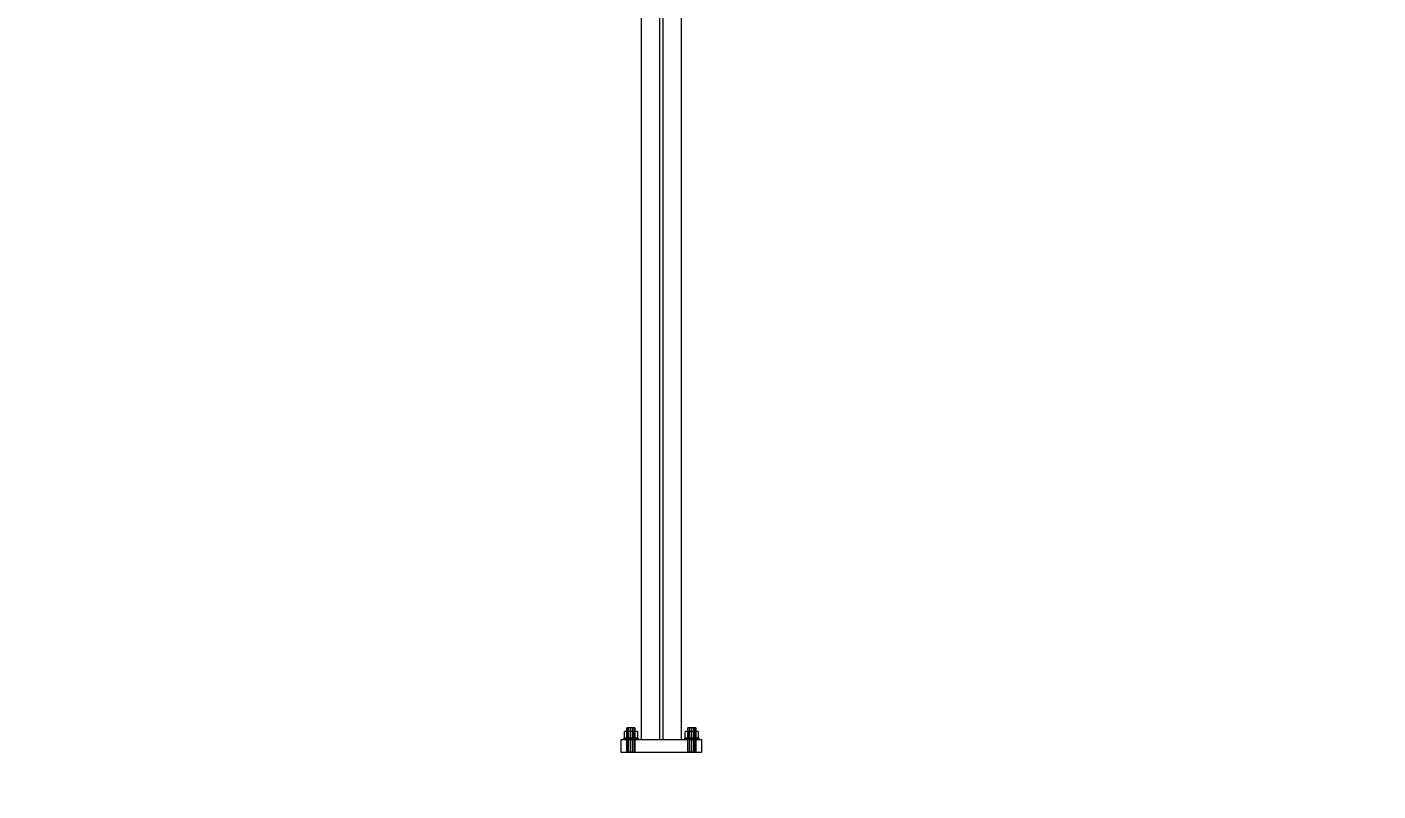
# Model space of a CAD drawing. Header units: millimetres. Extents: x -191664 to 191490, y -197311 to 10263.
# Drawn here: x 6400 to 9064, y -76 to 1429 of the extents above; entities that cross this region are included whole.
import ezdxf

# ---------------------------------------------------------------- set-up
doc = ezdxf.new("R2010")
doc.units = ezdxf.units.MM
for name, color, linetype, lineweight in [('COTAS_ENVOLVENTE_P', 1, 'Continuous', 0), ('COTAS_P', 1, 'Continuous', 0), ('lateral_C01', 7, 'Continuous', 0)]:
    doc.layers.add(name, color=color, linetype=linetype, lineweight=lineweight)
doc.dimstyles.new('PLANTA_100', dxfattribs={"dimtxt": 250, "dimasz": 150, "dimexe": 150, "dimexo": 80, "dimgap": 100, "dimtad": 1, "dimtih": 1, "dimtoh": 1, "dimdec": 1, "dimdsep": 46, "dimcen": 0.09, "dimclrd": 1, "dimclre": 1, "dimclrt": 1, "dimadec": 0, "dimazin": 0, "dimtfac": 1, "dimtdec": 4, "dimtofl": 0, "dimtmove": 0, "dimatfit": 3, "dimfxl": 1, "dimtolj": 1, "dimtzin": 0, "dimarcsym": 0})

# ---------------------------------------------------------------- blocks, each defined once
blk = doc.blocks.new('*D4')
at = {"layer": 'COTAS_ENVOLVENTE_P', "color": 1, "lineweight": -2, "transparency": 16777216}
for p, q in [((0, -80), (0, -3250)), ((58855.1, -80), (58855.1, -3250)), ((150, -3100), (58705.1, -3100))]:
    blk.add_line(p, q, dxfattribs=at)
at = {"layer": 'COTAS_ENVOLVENTE_P', "color": 1, "transparency": 16777216}
for points in [[(150, -3075), (150, -3125), (0, -3100)], [(58705.1, -3075), (58705.1, -3125), (58855.1, -3100)]]:
    blk.add_solid(points, dxfattribs=at)
at = {"layer": 'Defpoints', "color": 0, "transparency": 16777216}
for p in [(0, 0), (58855.1, 0), (58855.1, -3100)]:
    blk.add_point(p, dxfattribs=at)
blk = doc.blocks.new('*D6')
at = {"layer": 'COTAS_P', "color": 1, "lineweight": -2, "transparency": 16777216}
for p, q in [((10918.9, 3565.8), (10640.4, 4390)), ((1835.3, 1255.9), (10546.3, 4199.9)), ((1923.7, 525.8), (1645.2, 1350))]:
    blk.add_line(p, q, dxfattribs=at)
at = {"layer": 'COTAS_P', "color": 1, "transparency": 16777216}
for points in [[(10538.3, 4223.6), (10554.3, 4176.2), (10688.4, 4247.9)], [(1827.3, 1279.6), (1843.3, 1232.2), (1693.2, 1207.9)]]:
    blk.add_solid(points, dxfattribs=at)
at = {"layer": 'Defpoints', "color": 0, "transparency": 16777216}
for p in [(10688.4, 4247.9), (10944.5, 3490.1), (1949.4, 450)]:
    blk.add_point(p, dxfattribs=at)
blk = doc.blocks.new('*D21')
at = {"layer": 'COTAS_P', "color": 1, "lineweight": -2, "transparency": 16777216}
for p, q in [((0, -80), (0, -2350)), ((58117.1, -80), (58117.1, -2350)), ((150, -2200), (57967.1, -2200))]:
    blk.add_line(p, q, dxfattribs=at)
at = {"layer": 'COTAS_P', "color": 1, "transparency": 16777216}
for points in [[(150, -2175), (150, -2225), (0, -2200)], [(57967.1, -2175), (57967.1, -2225), (58117.1, -2200)]]:
    blk.add_solid(points, dxfattribs=at)
at = {"layer": 'Defpoints', "color": 0, "transparency": 16777216}
for p in [(0, 0), (58117.1, 0), (58117.1, -2200)]:
    blk.add_point(p, dxfattribs=at)

msp = doc.modelspace()

# ---------------------------------------------------------------- linework, layer by layer
at = {"layer": 'lateral_C01', "color": 139, "true_color": 0x354b57}
for p, q in [((7610.84, 1911.5), (7610.84, 25)), ((7647.34, 1911.5), (7647.34, 25)), ((7654.34, 25), (7654.34, 1911.5)), ((7690.84, 25), (7690.84, 1911.5)), ((7610.84, 25), (7690.84, 25)), ((7647.34, 25), (7654.34, 25))]:
    msp.add_line(p, q, dxfattribs=at)
at = {"layer": 'lateral_C01', "color": 9, "true_color": 0xaebcc4}
for p, q in [((7577.9, 28), (7576.84, 28)), ((7576.84, 25), (7576.84, 28)), ((7580.94, 28), (7577.9, 28)), ((7577.9, 25), (7577.9, 28)), ((7584.44, 40.8), (7578.04, 40.8)), ((7578.04, 28), (7578.04, 40.8)), ((7584.44, 28), (7578.04, 28)), ((7585.48, 28), (7580.94, 28)), ((7580.94, 25), (7580.94, 28)), ((7583.91, 48), (7582.84, 48)), ((7582.84, 0), (7582.84, 48)), ((7586.84, 48), (7583.91, 48)), ((7583.91, 0), (7583.91, 48)), ((7597.24, 40.8), (7584.44, 40.8)), ((7584.44, 28), (7584.44, 40.8)), ((7597.24, 28), (7584.44, 28)), ((7590.84, 28), (7585.48, 28)), ((7585.48, 25), (7585.48, 28)), ((7590.84, 48), (7586.84, 48)), ((7586.84, 0), (7586.84, 48)), ((7594.84, 48), (7590.84, 48)), ((7590.84, 0), (7590.84, 48)), ((7596.19, 28), (7590.84, 28)), ((7590.84, 25), (7590.84, 28)), ((7597.76, 48), (7594.84, 48)), ((7594.84, 0), (7594.84, 48)), ((7600.73, 28), (7596.19, 28)), ((7596.19, 25), (7596.19, 28)), ((7603.64, 40.8), (7597.24, 40.8)), ((7597.24, 28), (7597.24, 40.8)), ((7597.24, 28), (7603.64, 28)), ((7598.84, 48), (7597.76, 48)), ((7597.76, 0), (7597.76, 48)), ((7598.84, 48), (7598.84, 0)), ((7603.77, 28), (7600.73, 28)), ((7600.73, 25), (7600.73, 28)), ((7603.64, 40.8), (7603.64, 28)), ((7604.84, 28), (7603.77, 28)), ((7603.77, 25), (7603.77, 28)), ((7604.84, 28), (7604.84, 25)), ((7697.9, 28), (7696.84, 28)), ((7696.84, 25), (7696.84, 28)), ((7700.94, 28), (7697.9, 28)), ((7697.9, 25), (7697.9, 28)), ((7704.44, 40.8), (7698.04, 40.8)), ((7698.04, 28), (7698.04, 40.8)), ((7704.44, 28), (7698.04, 28)), ((7705.48, 28), (7700.94, 28)), ((7700.94, 25), (7700.94, 28)), ((7703.91, 48), (7702.84, 48)), ((7702.84, 0), (7702.84, 48)), ((7706.84, 48), (7703.91, 48)), ((7703.91, 0), (7703.91, 48)), ((7717.24, 40.8), (7704.44, 40.8)), ((7704.44, 28), (7704.44, 40.8)), ((7717.24, 28), (7704.44, 28)), ((7710.84, 28), (7705.48, 28)), ((7705.48, 25), (7705.48, 28)), ((7710.84, 48), (7706.84, 48)), ((7706.84, 0), (7706.84, 48)), ((7714.84, 48), (7710.84, 48)), ((7710.84, 0), (7710.84, 48)), ((7716.19, 28), (7710.84, 28)), ((7710.84, 25), (7710.84, 28)), ((7717.76, 48), (7714.84, 48)), ((7714.84, 0), (7714.84, 48)), ((7720.73, 28), (7716.19, 28)), ((7716.19, 25), (7716.19, 28)), ((7723.64, 40.8), (7717.24, 40.8)), ((7717.24, 28), (7717.24, 40.8)), ((7717.24, 28), (7723.64, 28)), ((7718.84, 48), (7717.76, 48)), ((7717.76, 0), (7717.76, 48)), ((7718.84, 48), (7718.84, 0)), ((7723.77, 28), (7720.73, 28)), ((7720.73, 25), (7720.73, 28)), ((7723.64, 40.8), (7723.64, 28)), ((7724.84, 28), (7723.77, 28)), ((7723.77, 25), (7723.77, 28)), ((7724.84, 28), (7724.84, 25)), ((7577.9, 25), (7576.84, 25)), ((7580.94, 25), (7577.9, 25)), ((7585.48, 25), (7580.94, 25)), ((7583.91, 0), (7582.84, 0)), ((7586.84, 0), (7583.91, 0)), ((7590.84, 25), (7585.48, 25)), ((7590.84, 0), (7586.84, 0)), ((7596.19, 25), (7590.84, 25)), ((7594.84, 0), (7590.84, 0)), ((7597.76, 0), (7594.84, 0)), ((7600.73, 25), (7596.19, 25)), ((7597.76, 0), (7598.84, 0)), ((7603.77, 25), (7600.73, 25)), ((7603.77, 25), (7604.84, 25)), ((7697.9, 25), (7696.84, 25)), ((7700.94, 25), (7697.9, 25)), ((7705.48, 25), (7700.94, 25)), ((7703.91, 0), (7702.84, 0)), ((7706.84, 0), (7703.91, 0)), ((7710.84, 25), (7705.48, 25)), ((7710.84, 0), (7706.84, 0)), ((7716.19, 25), (7710.84, 25)), ((7714.84, 0), (7710.84, 0)), ((7717.76, 0), (7714.84, 0)), ((7720.73, 25), (7716.19, 25)), ((7717.76, 0), (7718.84, 0)), ((7723.77, 25), (7720.73, 25)), ((7723.77, 25), (7724.84, 25))]:
    msp.add_line(p, q, dxfattribs=at)
at = {"layer": 'lateral_C01', "color": 251, "true_color": 0x4e626d}
for p, q in [((7570.84, 25), (7730.84, 25)), ((7570.84, 25), (7570.84, 0)), ((7570.84, 0), (7730.84, 0)), ((7730.84, 0), (7730.84, 25))]:
    msp.add_line(p, q, dxfattribs=at)

# ---------------------------------------------------------------- dimensions: what is measured, and where the dimension line sits
at = {"layer": 'COTAS_ENVOLVENTE_P'}
dim = msp.add_aligned_dim(p1=(0, 0), p2=(58855.12, 0), distance=-3100, text='<> P', dimstyle='PLANTA_100', dxfattribs=at)
dim.commit()
dim.dimension.update_dxf_attribs({"geometry": '*D4', "text_midpoint": (29427.56, -3100)})
at = {"layer": 'COTAS_P'}
for p1, p2, distance, picture, middle in [((1949.36, 450), (10944.53, 3490.06), 800, '*D6', (6190.8, 2727.91)), ((0, 0), (58117.12, 0), -2200, '*D21', (29058.56, -2200))]:
    dim = msp.add_aligned_dim(p1=p1, p2=p2, distance=distance, text='<> P', dimstyle='PLANTA_100', dxfattribs=at)
    dim.commit()
    dim.dimension.update_dxf_attribs({"geometry": picture, "text_midpoint": middle})

doc.saveas('drawing.dxf')
